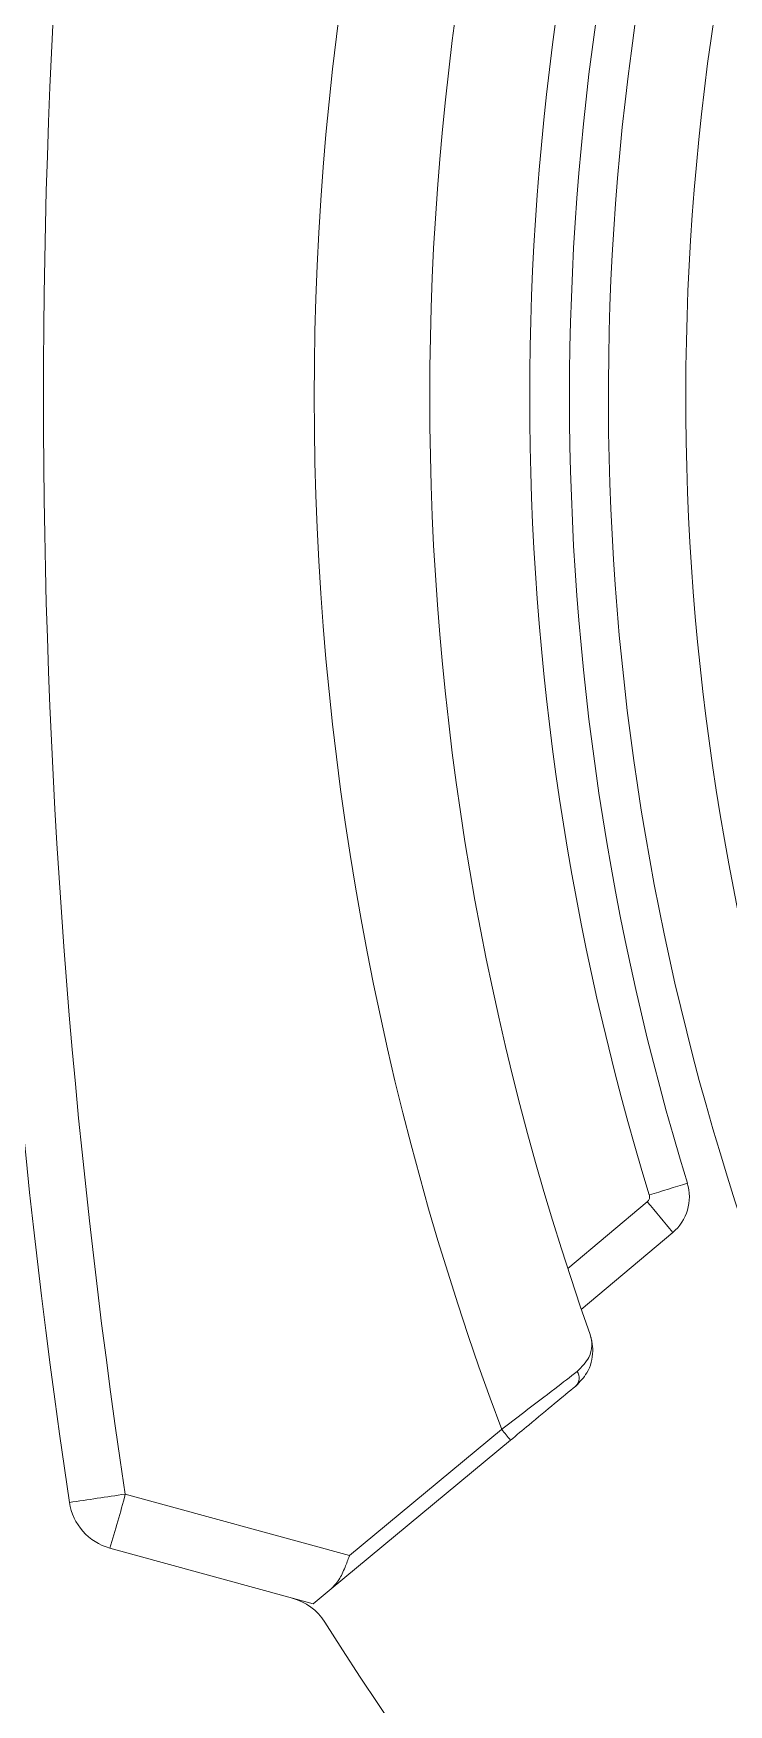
# Model space of a CAD drawing. Extents: x 12.1 to 108.7, y 1 to 80.4.
# Drawn here: x 44.295 to 45.041, y 31.287 to 33.079 of the extents above; entities that cross this region are included whole.
import ezdxf

# ---------------------------------------------------------------- set-up
doc = ezdxf.new("R2010")
doc.units = 0
doc.header["$MEASUREMENT"] = 0
doc.linetypes.add('SLD-Solid', pattern=[0])
doc.layers.add('OBJECT', color=7, linetype='CONTINUOUS')

msp = doc.modelspace()

# ---------------------------------------------------------------- linework, layer by layer
at = {"layer": 'OBJECT', "linetype": 'SLD-Solid', "lineweight": 15}
for p, q in [((44.8682, 31.7544), (44.9536, 31.826)), ((44.9809, 31.7931), (44.8827, 31.7107)), ((44.6341, 31.4466), (44.7973, 31.5819)), ((44.8067, 31.5703), (44.6144, 31.4109)), ((44.3933, 31.5125), (44.6341, 31.4466)), ((44.5951, 31.3949), (44.3769, 31.4546)), ((44.6144, 31.4109), (44.5951, 31.3949))]:
    msp.add_line(p, q, dxfattribs=at)
for centre, radius, start, end in [((47.7451, 32.6894), 2.75, 91.8755, 235.9419), ((52.2451, 32.6894), 8, 171.47604, 188.52396), ((52.2456, 32.6894), 7.94, 171.47604, 188.52396), ((47.7462, 32.6894), 3.15, 159.4155, 200.5845), ((47.7451, 32.6894), 3.025, 160.5807, 199.4193), ((47.7454, 32.6894), 2.918, 162.9429, 197.0571), ((47.7451, 32.6894), 2.875, 162.9429, 197.0571), ((44.9491, 31.8314), 0.007, 310, 17.0571), ((43.7479, 35.8065), 4.1527, 286.9108, 287.4991), ((44.9487, 31.8314), 0.05, 310, 17.0571), ((43.7377, 30.7919), 1.5962, 38.8474, 40.3823), ((44.868, 31.6373), 0.0125, 315.5208, 32.9424), ((44.3731, 31.2254), 0.5541, 38.4954, 40.038), ((42.6395, 43.1114), 11.7307, 278.30269, 278.59827), ((42.6648, 31.97), 1.7881, 343.246, 345.1732), ((44.3928, 31.5125), 0.06, 188.524, 254.6907), ((44.5567, 31.3432), 0.06, 32.3331, 74.6907), ((47.8816, 33.4478), 3.875, 212.3331, 245.4575)]:
    msp.add_arc(centre, radius, start, end, dxfattribs=at)
msp.add_ellipse((47.7208, 32.6894), major_axis=(2.8088, 0), ratio=0.999963, start_param=1.594185, end_param=4.086319, dxfattribs=at)
for points, knots in [([(44.8922, 31.6836), (44.8922, 31.6835), (44.8924, 31.683), (44.8927, 31.6819), (44.8935, 31.6795), (44.8947, 31.6742), (44.8956, 31.6616), (44.8918, 31.6441), (44.8812, 31.633), (44.8769, 31.6285)], [0, 0, 0, 0, 0.004609, 0.02767, 0.061715, 0.138251, 0.317073, 0.721104, 1, 1, 1, 1]), ([(44.8785, 31.6441), (44.8832, 31.649), (44.8952, 31.6616), (44.8948, 31.6761), (44.8922, 31.6836), (44.8922, 31.6836)], [0, 0, 0, 0, 0.39263, 0.994978, 1, 1, 1, 1]), ([(44.7973, 31.5819), (44.8052, 31.588), (44.8252, 31.6033), (44.8547, 31.6258), (44.8708, 31.6382), (44.8785, 31.6441)], [0, 0, 0, 0, 0.2593023, 0.647678, 1, 1, 1, 1]), ([(44.8769, 31.6285), (44.8697, 31.6226), (44.8554, 31.6107), (44.8298, 31.5895), (44.8133, 31.5758), (44.8067, 31.5703)], [0, 0, 0, 0, 0.376298, 0.751999, 1, 1, 1, 1]), ([(44.6341, 31.4466), (44.634, 31.4465), (44.6324, 31.4423), (44.629, 31.4332), (44.6232, 31.4202), (44.6173, 31.414), (44.6144, 31.4109)], [0, 0, 0, 0, 0.008154, 0.301729, 0.658811, 1, 1, 1, 1])]:
    msp.add_open_spline(points, degree=3, knots=knots, dxfattribs=at)

doc.saveas('drawing.dxf')
